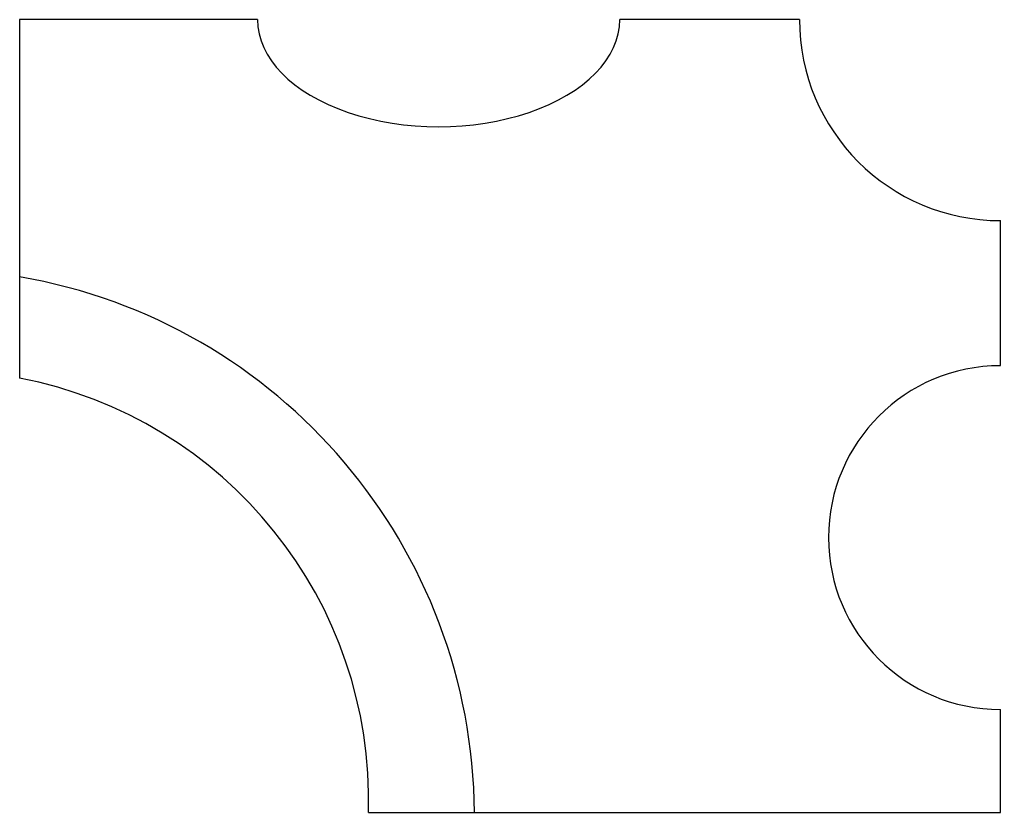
# Model space of a CAD drawing. Header units: millimetres. Extents: x 481 to 619, y 1674 to 1785.
import ezdxf

# ---------------------------------------------------------------- set-up
doc = ezdxf.new("R2010")
doc.units = ezdxf.units.MM

msp = doc.modelspace()

# ---------------------------------------------------------------- linework, layer by layer
for p, q in [((481.4, 1785.5), (481.4, 1735.05)), ((514.88, 1785.5), (481.4, 1785.5)), ((591.15, 1785.5), (565.85, 1785.5)), ((619.43, 1736.82), (619.43, 1757.22)), ((619.43, 1673.97), (619.43, 1688.45)), ((530.51, 1673.97), (619.43, 1673.97))]:
    msp.add_line(p, q)
for centre, radius, start, end in [((619.43, 1785.5), 28.28, 180, 270), ((468.31, 1673.32), 77.11, 0.4799, 80.2296), ((619.43, 1712.63), 24.18, 90, 270), ((470.09, 1675.68), 60.44, 358.3817, 79.2171)]:
    msp.add_arc(centre, radius, start, end)
msp.add_ellipse((540.37, 1785.5), major_axis=(-25.49, 0), ratio=0.591241, start_param=0, end_param=3.141593)

doc.saveas('drawing.dxf')
